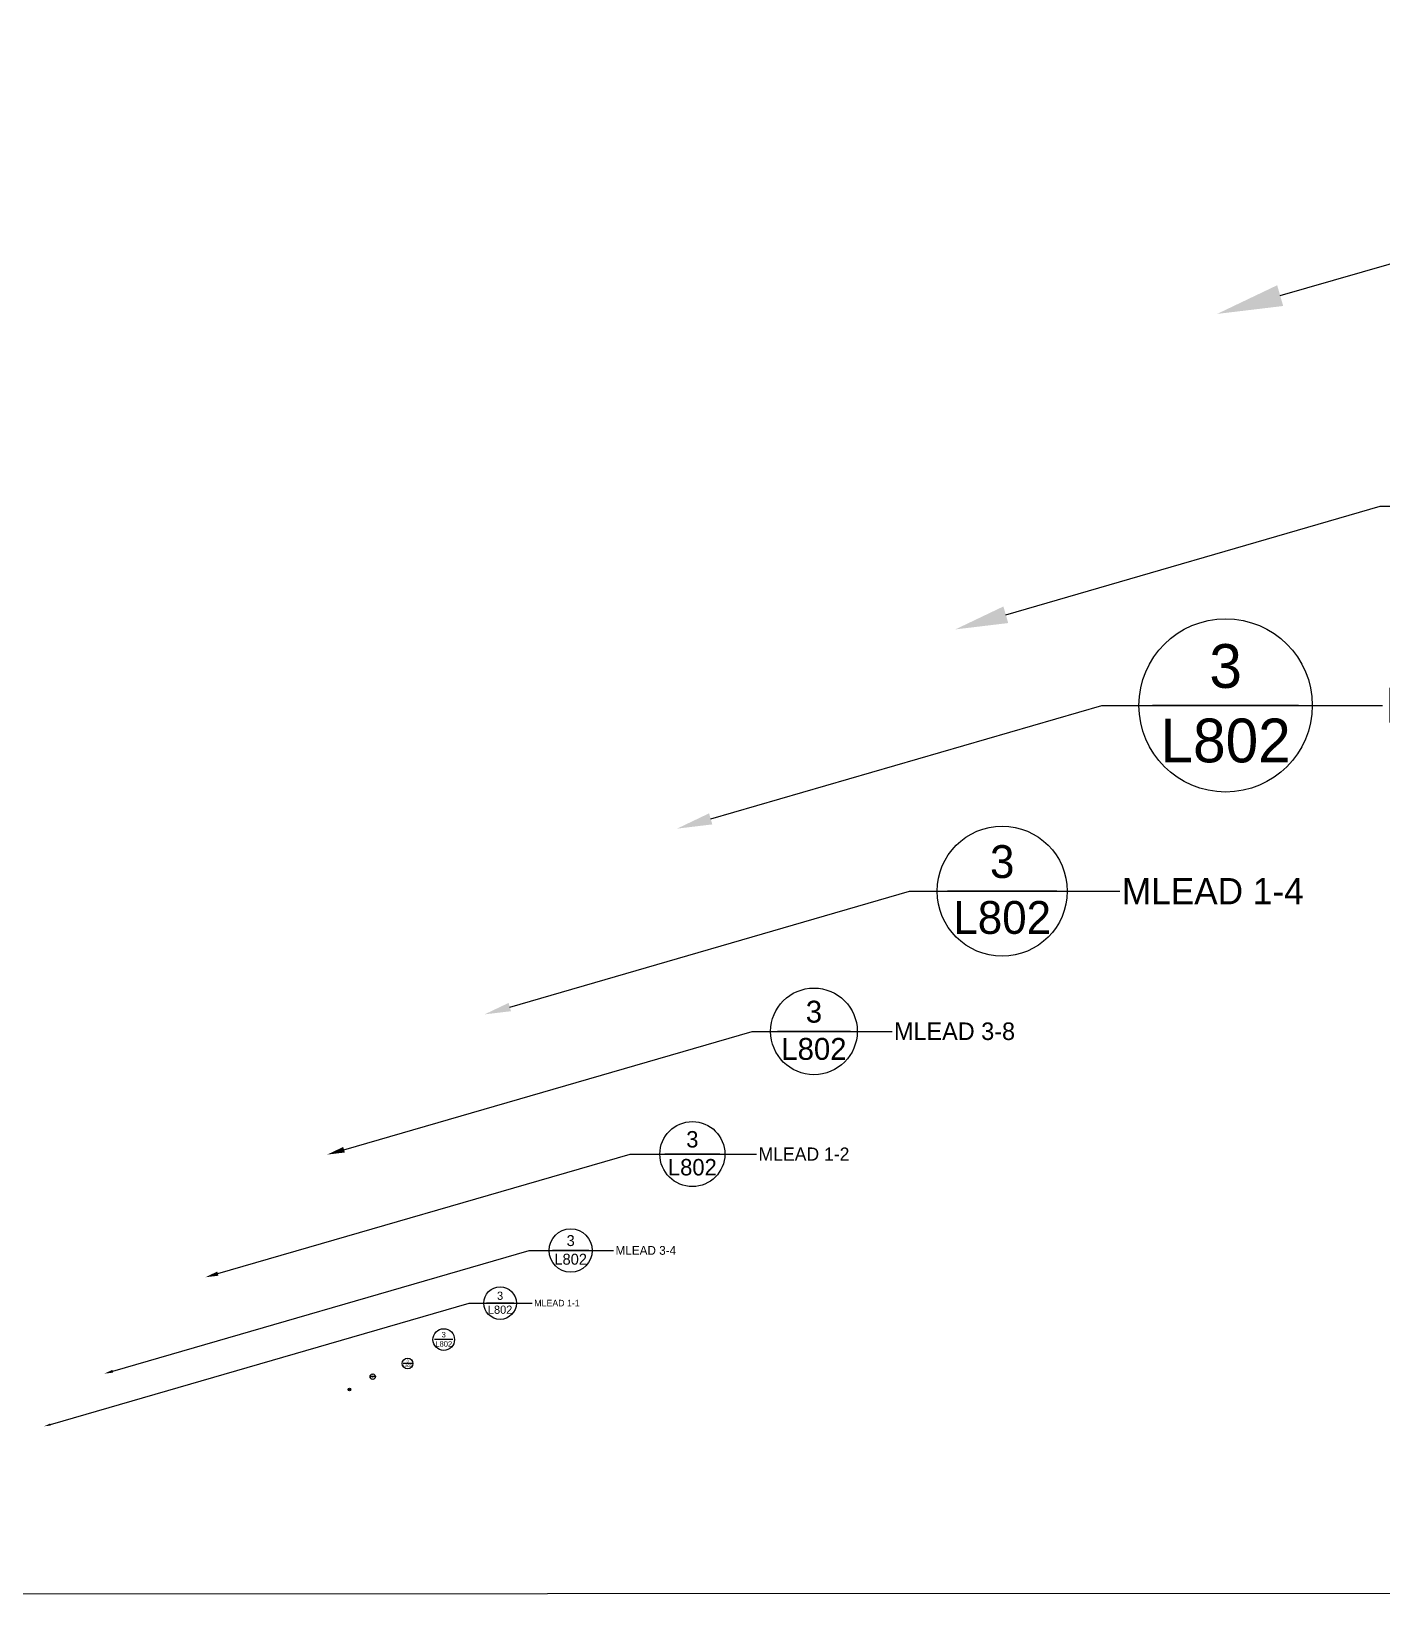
# Model space of a CAD drawing. Header units: inches. Extents: x -415 to 14109, y -1276 to 3235.
# Drawn here: x 692.5 to 1000.7, y -1242.6 to -885.6 of the extents above; entities that cross this region are included whole.
import ezdxf
from ezdxf import colors
from ezdxf.entities.mleader import LeaderData, LeaderLine
from ezdxf.enums import TextEntityAlignment as Align
from ezdxf.math import Vec2, Vec3

# ---------------------------------------------------------------- set-up
doc = ezdxf.new("R2010")
doc.units = ezdxf.units.IN
doc.header["$MEASUREMENT"] = 0
doc.layers.add('L-TTLB', color=7, linetype='Continuous')
doc.styles.add('TEXT 1-1', font='', dxfattribs={"height": 1.5})
doc.styles.add('TEXT 1-10', font='', dxfattribs={"height": 15})
doc.styles.add('TEXT 1-2', font='', dxfattribs={"height": 3})
doc.styles.add('TEXT 1-4', font='', dxfattribs={"height": 6})
doc.styles.add('TEXT 1-8', font='', dxfattribs={"height": 12})
doc.styles.add('TEXT 3-16', font='', dxfattribs={"height": 8})
doc.styles.add('TEXT 3-4', font='', dxfattribs={"height": 2})
doc.styles.add('TEXT 3-8', font='', dxfattribs={"height": 4})
doc.styles.add('TEXT-PAPER 1-8', font='', dxfattribs={"height": 0.125})
doc.styles.get('TEXT 1-1').set_extended_font_data('Avenir LT Std 55 Roman')
doc.styles.get('TEXT 1-10').set_extended_font_data('Avenir LT Std 55 Roman')
doc.styles.get('TEXT 1-2').set_extended_font_data('Avenir LT Std 55 Roman')
doc.styles.get('TEXT 1-4').set_extended_font_data('Avenir LT Std 55 Roman')
doc.styles.get('TEXT 1-8').set_extended_font_data('Avenir LT Std 55 Roman')
doc.styles.get('TEXT 3-16').set_extended_font_data('Avenir LT Std 55 Roman')
doc.styles.get('TEXT 3-4').set_extended_font_data('Avenir LT Std 55 Roman')
doc.styles.get('TEXT 3-8').set_extended_font_data('Avenir LT Std 55 Roman')
doc.styles.get('TEXT-PAPER 1-8').set_extended_font_data('Avenir LT Std 55 Roman')

# ---------------------------------------------------------------- blocks, each defined once
blk = doc.blocks.new('CALLOUT')
blk.add_line((0.2604, 0), (-0.2604, 0))
blk.add_circle((0, 0), 0.309)
at = {"color": 4, "style": 'TEXT-PAPER 1-8'}
for tag, p in [('#', (0, 0.1406)), ('L#', (0, -0.125))]:
    blk.add_attdef(tag, text='', height=0.1562, dxfattribs=at).set_placement(p, align=Align.MIDDLE_CENTER)

msp = doc.modelspace()

# ---------------------------------------------------------------- linework, layer by layer
msp.add_lwpolyline([(-192.85099, -192.26476), (1627.01781, -191.54564), (1627.01781, -1241.90897), (-414.77704, -1242.6281), (-414.77704, -192.26476), (-341.30997, -192.26476)])

# ---------------------------------------------------------------- block references
for p, xscale, yscale, zscale in [((965.1069, -1039.43969), 64, 64, 64), ((914.11099, -1081.83201), 48, 48, 48), ((871.13723, -1113.83201), 32, 32, 32), ((843.38528, -1141.83201), 24, 24, 24), ((815.60963, -1163.83201), 16, 16, 16), ((799.49959, -1175.84991), 12, 12, 12), ((786.63368, -1184.17245), 8, 8, 8), ((778.38233, -1189.63048), 4, 4, 4), ((770.42596, -1192.62653), 2, 2, 2)]:
    msp.add_blockref('CALLOUT', p, dxfattribs=dict(xscale=xscale, yscale=yscale, zscale=zscale)).add_auto_attribs({'#': '3', 'L#': 'L802'})
msp.add_blockref('CALLOUT', (765.0946, -1195.57256)).add_auto_attribs({'#': '3', 'L#': 'L802'})

# ---------------------------------------------------------------- leaders
at = {"layer": 'L-TTLB'}
ml = msp.add_multileader_mtext('Standard', dxfattribs=at)
ml.set_content('MLEAD 1-10', color=256, style='TEXT 1-10')
ml.set_leader_properties(color=256)
ml.build(insert=Vec2(0, 0))
ml.multileader.update_dxf_attribs({"dogleg_length": 120, "arrow_head_size": 15})
ctx = ml.context
ctx.base_point, ctx.char_height, ctx.arrow_head_size, ctx.landing_gap_size, ctx.plane_origin = Vec3(1180.1511, -921.96813), 15, 15, 1.1875, Vec3(999.8467, -950.08854)
notes = []
notes.append((ctx, [(0, (1, 1, 0), (1060.1511, -921.96813), (1, 0), 120, [(0, [(963.15512, -950.08854)], 0, [])])]))
ctx.mtext.insert, ctx.mtext.flow_direction = Vec3(1181.3386, -914.33512), 5
ml = msp.add_multileader_mtext('Standard', dxfattribs=at)
ml.set_content('MLEAD 1-8', color=256, style='TEXT 1-8')
ml.set_leader_properties(color=256)
ml.build(insert=Vec2(0, 0))
ml.multileader.update_dxf_attribs({"dogleg_length": 96, "arrow_head_size": 12})
ctx = ml.context
ctx.base_point, ctx.char_height, ctx.arrow_head_size, ctx.landing_gap_size, ctx.plane_origin = Vec3(1096.40391, -993.96813), 12, 12, 1, Vec3(940.0995, -1022.08854)
notes.append((ctx, [(0, (1, 1, 0), (1000.40391, -993.96813), (1, 0), 96, [(0, [(903.40793, -1022.08854)], 0, [])])]))
ctx.mtext.insert, ctx.mtext.flow_direction = Vec3(1097.40391, -987.89037), 5
ml = msp.add_multileader_mtext('Standard', dxfattribs=at)
ml.set_content('MLEAD 3-16', color=256, style='TEXT 3-16')
ml.set_leader_properties(color=256)
ml.build(insert=Vec2(0, 0))
ml.multileader.update_dxf_attribs({"dogleg_length": 64, "arrow_head_size": 8})
ctx = ml.context
ctx.base_point, ctx.char_height, ctx.arrow_head_size, ctx.landing_gap_size, ctx.plane_origin = Vec3(1000.8829, -1039.43969), 8, 8, 0.75, Vec3(876.57849, -1067.56009)
notes.append((ctx, [(0, (1, 1, 0), (936.8829, -1039.43969), (1, 0), 64, [(0, [(839.88692, -1067.56009)], 0, [])])]))
ctx.mtext.insert, ctx.mtext.flow_direction = Vec3(1001.6329, -1035.37147), 5
ml = msp.add_multileader_mtext('Standard', dxfattribs=at)
ml.set_content('MLEAD 1-4', color=256, style='TEXT 1-4')
ml.set_leader_properties(color=256)
ml.build(insert=Vec2(0, 0))
ml.multileader.update_dxf_attribs({"dogleg_length": 48, "arrow_head_size": 6})
ctx = ml.context
ctx.base_point, ctx.char_height, ctx.arrow_head_size, ctx.landing_gap_size, ctx.plane_origin = Vec3(940.94299, -1081.83201), 6, 6, 0.5, Vec3(832.63858, -1109.95242)
notes.append((ctx, [(0, (1, 1, 0), (892.94299, -1081.83201), (1, 0), 48, [(0, [(795.94701, -1109.95242)], 0, [])])]))
ctx.mtext.insert, ctx.mtext.flow_direction = Vec3(941.44299, -1078.82997), 5
ml = msp.add_multileader_mtext('Standard', dxfattribs=at)
ml.set_content('MLEAD 3-8', color=256, style='TEXT 3-8')
ml.set_leader_properties(color=256)
ml.build(insert=Vec2(0, 0))
ml.multileader.update_dxf_attribs({"dogleg_length": 32})
ctx = ml.context
ctx.base_point, ctx.landing_gap_size, ctx.plane_origin = Vec3(889.02523, -1113.83201), 0.375, Vec3(796.72082, -1141.95242)
notes.append((ctx, [(0, (1, 1, 0), (857.02523, -1113.83201), (1, 0), 32, [(0, [(760.02925, -1141.95242)], 0, [])])]))
ctx.mtext.insert, ctx.mtext.flow_direction = Vec3(889.40023, -1111.79791), 5
ml = msp.add_multileader_mtext('Standard', dxfattribs=at)
ml.set_content('MLEAD 1-2', color=256, style='TEXT 1-2')
ml.set_leader_properties(color=256)
ml.build(insert=Vec2(0, 0))
ml.multileader.update_dxf_attribs({"dogleg_length": 28.8, "arrow_head_size": 3})
ctx = ml.context
ctx.base_point, ctx.char_height, ctx.arrow_head_size, ctx.landing_gap_size, ctx.plane_origin = Vec3(858.00128, -1141.83201), 3, 3, 0.5, Vec3(768.89688, -1169.95242)
notes.append((ctx, [(0, (1, 1, 0), (829.20128, -1141.83201), (1, 0), 28.8, [(0, [(732.2053, -1169.95242)], 0, [])])]))
ctx.mtext.insert, ctx.mtext.flow_direction = Vec3(858.50128, -1140.33099), 5
ml = msp.add_multileader_mtext('Standard', dxfattribs=at)
ml.set_content('MLEAD 3-4', color=256, style='TEXT 3-4')
ml.set_leader_properties(color=256)
ml.build(insert=Vec2(0, 0))
ml.multileader.update_dxf_attribs({"dogleg_length": 19.2, "arrow_head_size": 2})
ctx = ml.context
ctx.base_point, ctx.char_height, ctx.arrow_head_size, ctx.landing_gap_size, ctx.plane_origin = Vec3(825.35363, -1163.83201), 2, 2, 0.5, Vec3(745.84922, -1191.95242)
notes.append((ctx, [(0, (1, 1, 0), (806.15363, -1163.83201), (1, 0), 19.2, [(0, [(709.15764, -1191.95242)], 0, [])])]))
ctx.mtext.insert, ctx.mtext.flow_direction = Vec3(825.85363, -1162.81496), 5
ml = msp.add_multileader_mtext('Standard', dxfattribs=at)
ml.set_content('MLEAD 1-1', color=256, style='TEXT 1-1')
ml.set_leader_properties(color=256)
ml.build(insert=Vec2(0, 0))
ml.multileader.update_dxf_attribs({"dogleg_length": 14.4, "arrow_head_size": 1.5})
ctx = ml.context
ctx.base_point, ctx.char_height, ctx.arrow_head_size, ctx.landing_gap_size, ctx.plane_origin = Vec3(806.80759, -1175.84991), 1.5, 1.5, 0.5, Vec3(732.10318, -1203.97031)
notes.append((ctx, [(0, (1, 1, 0), (792.40759, -1175.84991), (1, 0), 14.4, [(0, [(695.41161, -1203.97031)], 0, [])])]))
ctx.mtext.insert, ctx.mtext.flow_direction = Vec3(807.30759, -1175.09939), 5
for ctx, leaders in notes:
    for number, flags, end, landing, length, lines in leaders:
        leader = LeaderData()
        leader.index, (leader.has_last_leader_line, leader.has_dogleg_vector, leader.attachment_direction) = number, flags
        leader.last_leader_point, leader.dogleg_vector, leader.dogleg_length = Vec3(end), Vec3(landing), length
        for number, points, colour, breaks in lines:
            line = LeaderLine()
            line.index, line.vertices, line.color, line.breaks = number, Vec3.list(points), colors.encode_raw_color(colour), breaks
            leader.lines.append(line)
        ctx.leaders.append(leader)

doc.saveas('drawing.dxf')
